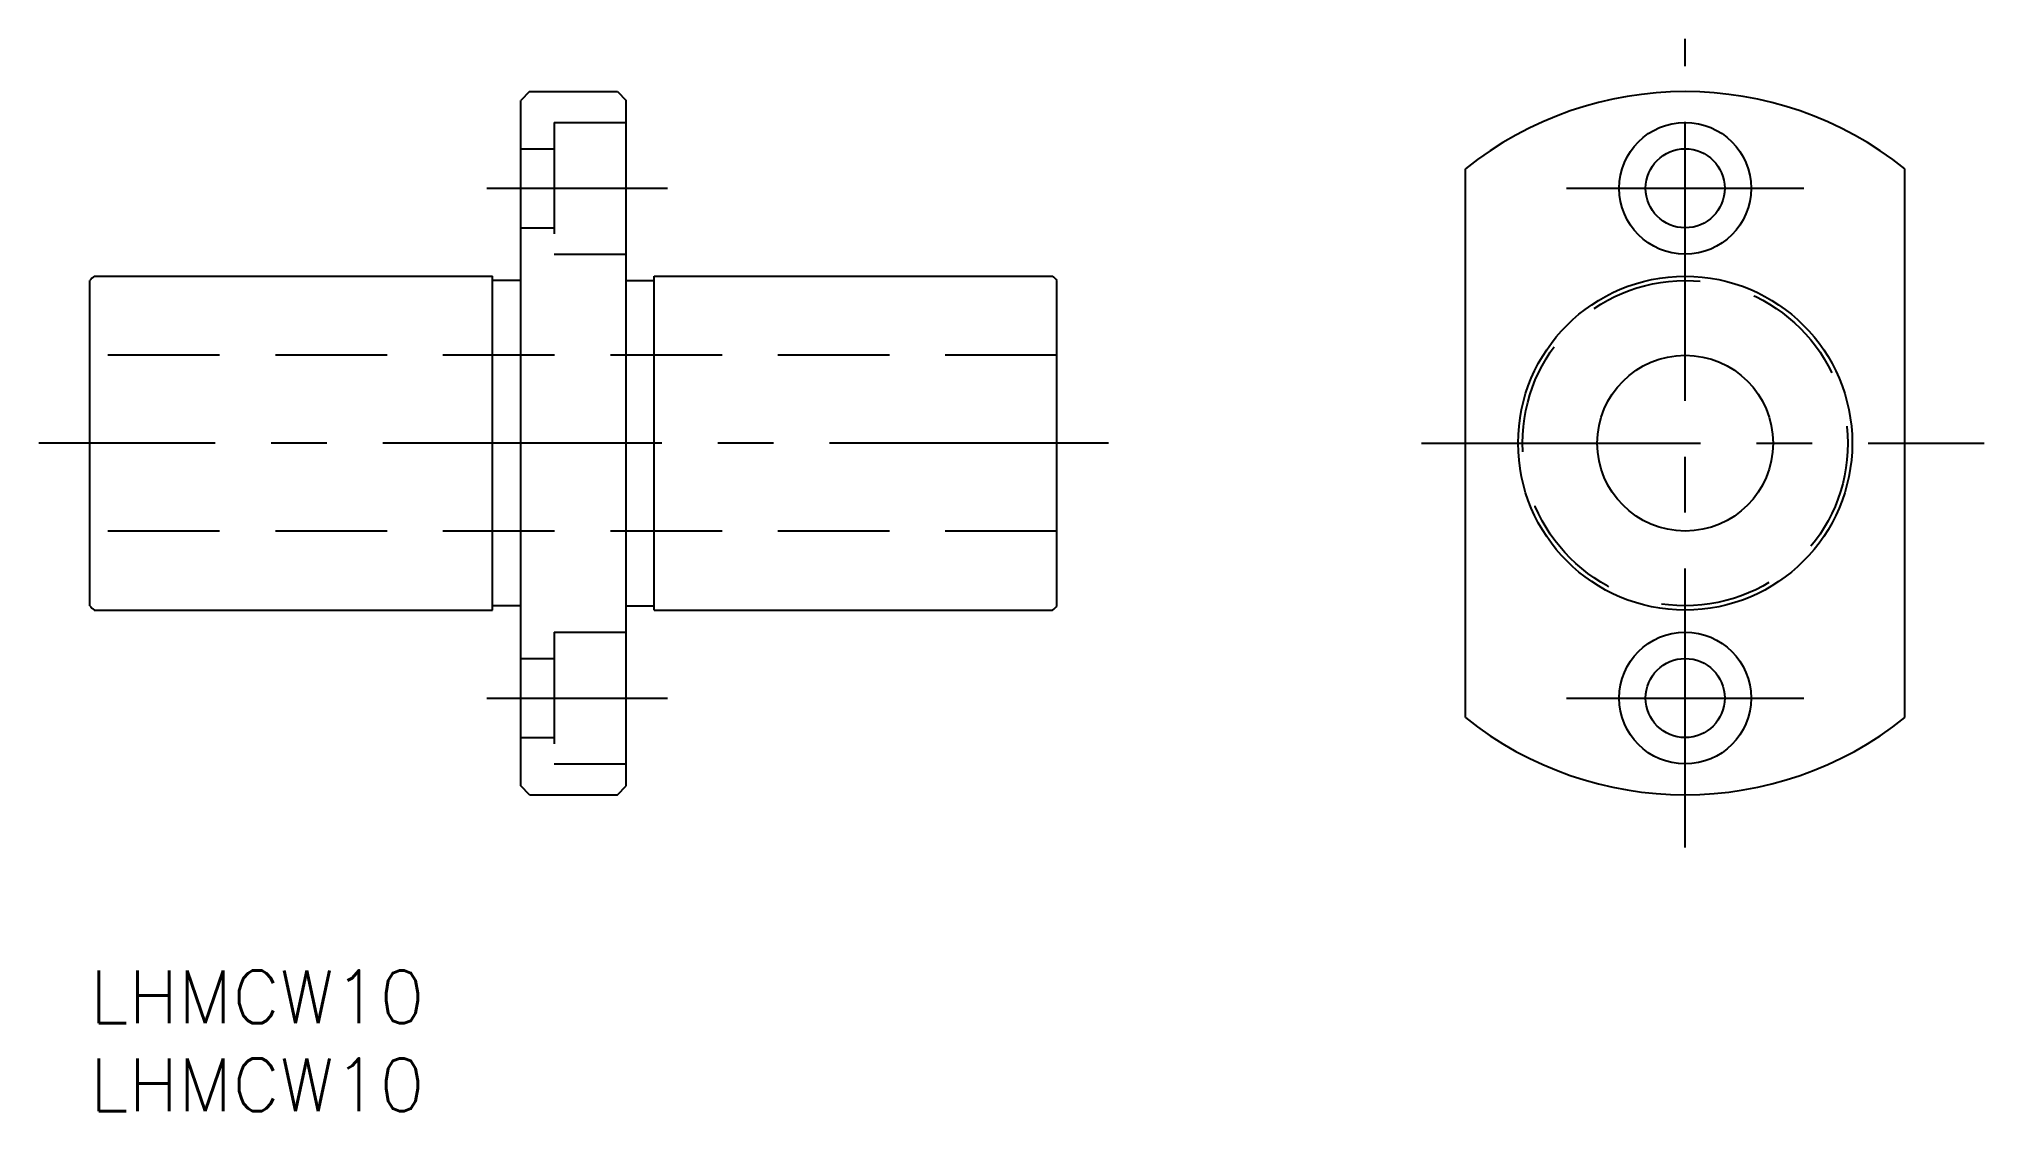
# Model space of a CAD drawing. Extents: x -3 to 108, y -8 to 53.
import ezdxf

# ---------------------------------------------------------------- set-up
doc = ezdxf.new("R2010")
doc.units = 0
doc.header["$LTSCALE"] = 0.5
doc.linetypes.add('CENTER', pattern=[50.8, 31.75, -6.35, 6.35, -6.35])
doc.linetypes.add('DASHED', pattern=[19.05, 12.7, -6.35])
for name, color, linetype in [('MSM_CENTER', 1, 'CENTER'), ('MSM_CONTINUOUS', 7, 'CONTINUOUS'), ('MSM_DASHED', 4, 'DASHED'), ('MSM_PART_NUMBER', 7, 'CONTINUOUS')]:
    doc.layers.add(name, color=color, linetype=linetype)
doc.styles.get("Standard").update_dxf_attribs({"font": 'txt.shx', "height": 3, "bigfont": 'bigfont.shx'})

# ---------------------------------------------------------------- blocks, each defined once
blk = doc.blocks.new('*U2')
at = {"layer": 'MSM_PART_NUMBER'}
blk.add_text('LHMCW10', height=3, dxfattribs=at).set_placement((0, -3))
blk = doc.blocks.new('*U3')
at = {"layer": 'MSM_PART_NUMBER'}
blk.add_text('LHMCW10', height=3, dxfattribs=at).set_placement((0, -8))

msp = doc.modelspace()

# ---------------------------------------------------------------- linework, layer by layer
at = {"layer": 'MSM_CENTER'}
for p, q in [((90.73, 7), (90.73, 53)), ((22.58, 44.5), (32.85, 44.5)), ((83.98, 44.5), (97.48, 44.5)), ((57.93, 30), (-2.9, 30)), ((75.73, 30), (107.73, 30)), ((22.58, 15.5), (32.85, 15.5)), ((83.98, 15.5), (97.48, 15.5))]:
    msp.add_line(p, q, dxfattribs=at)
at = {"layer": 'MSM_CONTINUOUS'}
for p, q in [((25, 50), (24.5, 49.5)), ((25, 50), (30, 50)), ((30, 50), (30.5, 49.5)), ((24.5, 10.5), (24.5, 49.5)), ((30.5, 10.5), (30.5, 49.5)), ((78.23, 14.39), (78.23, 45.61)), ((103.23, 14.39), (103.23, 45.61)), ((0, 20.75), (0, 39.25)), ((0.25, 39.5), (22.9, 39.5)), ((22.9, 20.5), (22.9, 39.5)), ((24.5, 39.25), (22.9, 39.25)), ((30.5, 39.25), (32.1, 39.25)), ((32.1, 20.5), (32.1, 39.5)), ((32.1, 39.5), (54.75, 39.5)), ((55, 20.75), (55, 39.25)), ((0.25, 20.5), (22.9, 20.5)), ((24.5, 20.75), (22.9, 20.75)), ((30.5, 20.75), (32.1, 20.75)), ((32.1, 20.5), (54.75, 20.5)), ((25, 10), (24.5, 10.5)), ((25, 10), (30, 10)), ((30, 10), (30.5, 10.5))]:
    msp.add_line(p, q, dxfattribs=at)
for centre, radius in [((90.73, 44.5), 3.75), ((90.73, 44.5), 2.25), ((90.73, 30), 9.5), ((90.73, 30), 5), ((90.73, 15.5), 3.75), ((90.73, 15.5), 2.25)]:
    msp.add_circle(centre, radius, dxfattribs=at)
for centre, radius, start, end in [((90.73, 30), 20, 51.3178, 128.6822), ((0.75, 38.75), 0.9, 123.5573, 146.4427), ((54.25, 38.75), 0.9, 33.5573, 56.4427), ((0.75, 21.25), 0.9, 213.5573, 236.4427), ((54.25, 21.25), 0.9, 303.5573, 326.4427), ((90.73, 30), 20, 231.3178, 308.6822)]:
    msp.add_arc(centre, radius, start, end, dxfattribs=at)
at = {"layer": 'MSM_DASHED'}
for p, q in [((26.4, 48.25), (26.4, 40.75)), ((26.4, 48.25), (30.5, 48.25)), ((24.5, 46.75), (26.4, 46.75)), ((24.5, 42.25), (26.4, 42.25)), ((26.4, 40.75), (30.5, 40.75)), ((55, 35), (0, 35)), ((55, 25), (0, 25)), ((26.4, 19.25), (26.4, 11.75)), ((26.4, 19.25), (30.5, 19.25)), ((24.5, 17.75), (26.4, 17.75)), ((24.5, 13.25), (26.4, 13.25)), ((26.4, 11.75), (30.5, 11.75))]:
    msp.add_line(p, q, dxfattribs=at)
msp.add_circle((90.73, 30), 9.25, dxfattribs=at)

# ---------------------------------------------------------------- block references
at = {"layer": 'MSM_CONTINUOUS'}
for name in ['*U2', '*U3']:
    msp.add_blockref(name, (0, 0), dxfattribs=at)

doc.saveas('drawing.dxf')
